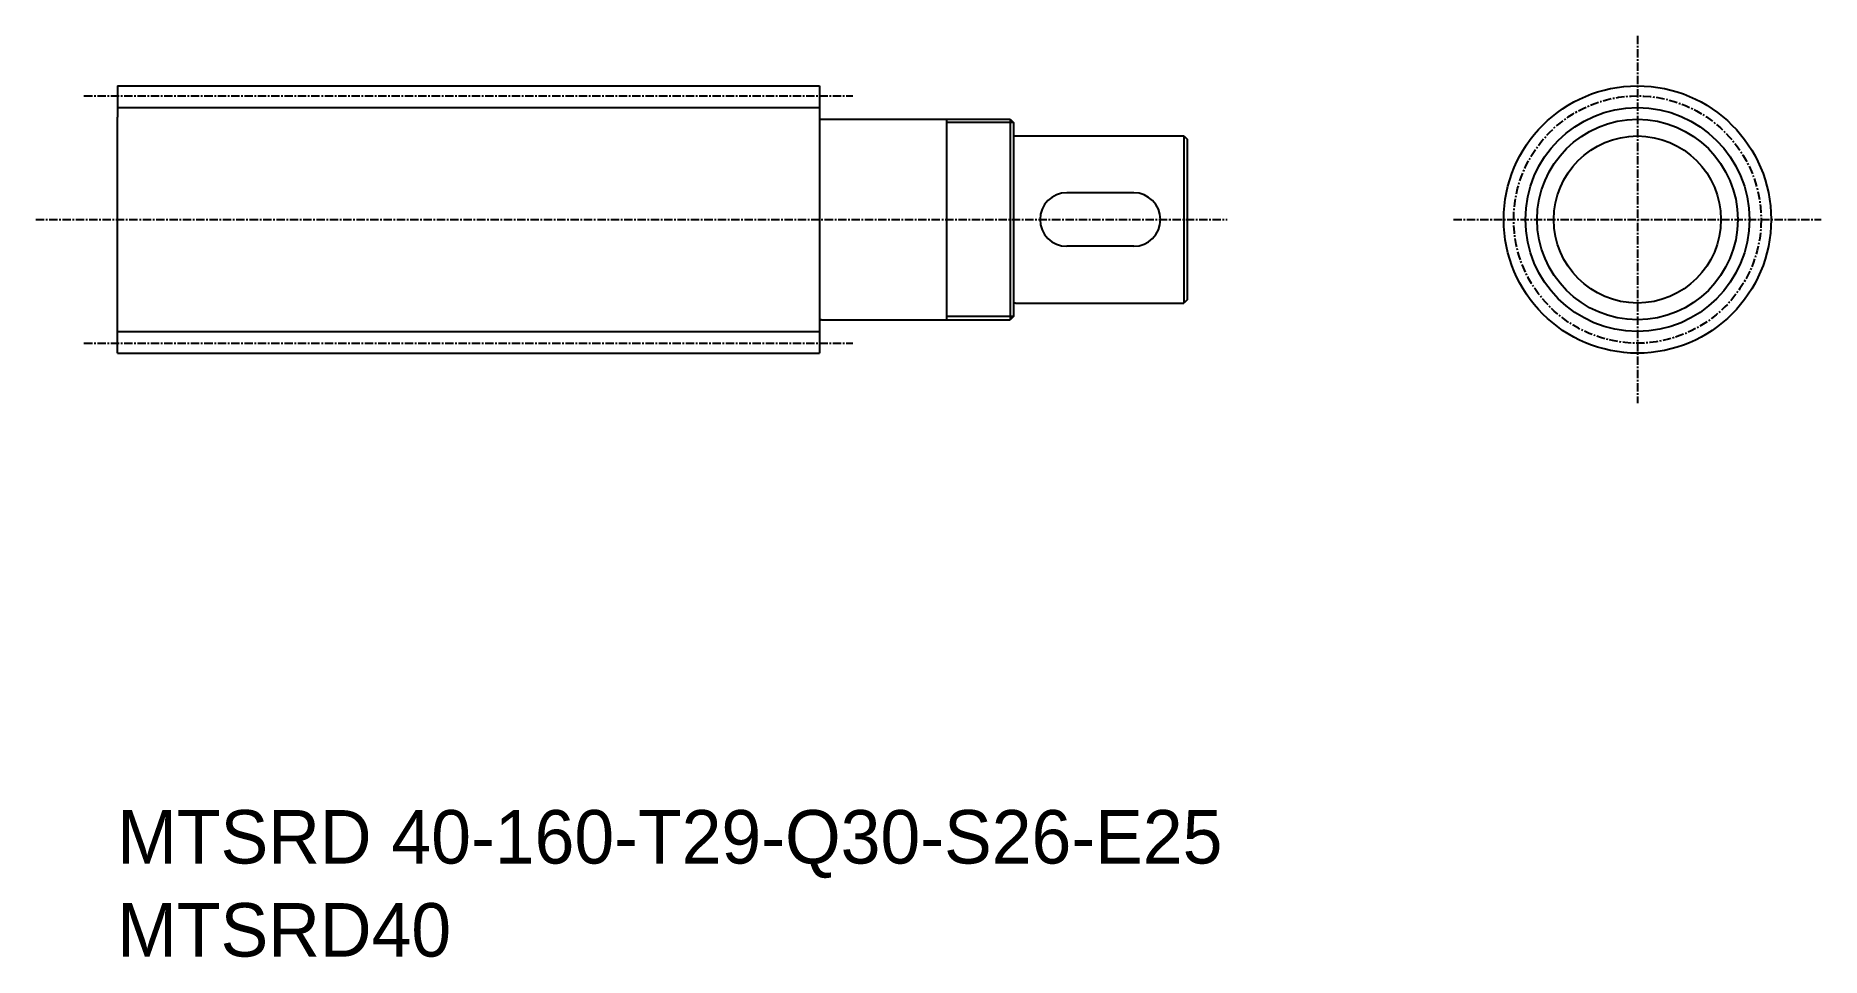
# Model space of a CAD drawing. Extents: x 156 to 423, y 96 to 234.
import ezdxf

# ---------------------------------------------------------------- set-up
doc = ezdxf.new("R2010")
doc.units = 0
doc.linetypes.add('CENTER', pattern=[2, 1.25, -0.25, 0.25, -0.25])
doc.layers.get('0').update_dxf_attribs({"linetype": 'CONTINUOUS'})
doc.layers.add('CENTER', color=1, linetype='CENTER')

msp = doc.modelspace()

# ---------------------------------------------------------------- linework, layer by layer
at = {"color": 7, "linetype": 'CONTINUOUS'}
for p, q in [((167.77, 226.09), (272.77, 226.09)), ((167.77, 226.09), (167.77, 221.39)), ((272.77, 226.09), (272.77, 221.39)), ((167.77, 190.79), (167.77, 221.39)), ((272.77, 221.39), (272.77, 190.79)), ((273.07, 221.09), (301.27, 221.09)), ((291.77, 221.09), (291.77, 191.09)), ((301.27, 221.09), (301.27, 191.09)), ((301.27, 221.09), (301.77, 220.59)), ((301.77, 220.59), (301.77, 191.59)), ((302.07, 218.59), (327.27, 218.59)), ((327.27, 218.59), (327.27, 193.59)), ((327.27, 218.59), (327.77, 218.09)), ((327.77, 218.09), (327.77, 194.09)), ((319.77, 210.09), (309.77, 210.09)), ((319.77, 202.09), (309.77, 202.09)), ((302.07, 193.59), (327.27, 193.59)), ((327.77, 194.09), (327.27, 193.59)), ((167.77, 186.09), (167.77, 190.79)), ((272.77, 190.79), (272.77, 186.09)), ((273.07, 191.09), (301.27, 191.09)), ((301.77, 191.59), (301.27, 191.09)), ((167.77, 186.09), (272.77, 186.09)), ((182.22, 186.09), (182.22, 186.09)), ((196.67, 186.09), (196.67, 186.09))]:
    msp.add_line(p, q, dxfattribs=at)
at = {"color": 3, "linetype": 'CONTINUOUS'}
for p, q in [((167.77, 222.84), (272.77, 222.84)), ((301.77, 220.59), (291.77, 220.59)), ((301.77, 191.59), (291.77, 191.59)), ((167.77, 189.34), (272.77, 189.34))]:
    msp.add_line(p, q, dxfattribs=at)
at = {"color": 7, "linetype": 'CONTINUOUS'}
for radius in [20, 15, 12.5]:
    msp.add_circle((395.11, 206.09), radius, dxfattribs=at)
at = {"color": 3, "linetype": 'CONTINUOUS'}
msp.add_circle((395.11, 206.09), 16.75, dxfattribs=at)
at = {"color": 7, "linetype": 'CONTINUOUS'}
for centre, start, end in [((273.07, 221.39), 180, 270), ((302.07, 218.89), 180, 270), ((302.07, 193.29), 90, 180), ((273.07, 190.79), 90, 180)]:
    msp.add_arc(centre, 0.3, start, end, dxfattribs=at)
for centre, start, end in [((309.77, 206.09), 90, 270), ((319.77, 206.09), 270, 90)]:
    msp.add_arc(centre, 4, start, end)
at = {"layer": 'CENTER', "color": 1, "linetype": 'CENTER'}
for p, q in [((395.11, 233.59), (395.11, 178.59)), ((162.77, 224.59), (277.77, 224.59)), ((155.55, 206.09), (333.77, 206.09)), ((367.61, 206.09), (422.61, 206.09)), ((162.77, 187.59), (277.77, 187.59))]:
    msp.add_line(p, q, dxfattribs=at)
msp.add_circle((395.11, 206.09), 18.5, dxfattribs=at)

# ---------------------------------------------------------------- texts
at = {"color": 7, "linetype": 'CONTINUOUS'}
for s, p in [('MTSRD 40-160-T29-Q30-S26-E25', (167.75, 109.73)), ('MTSRD40', (167.75, 95.81))]:
    msp.add_text(s, height=8, dxfattribs=at).set_placement(p)

doc.saveas('drawing.dxf')
